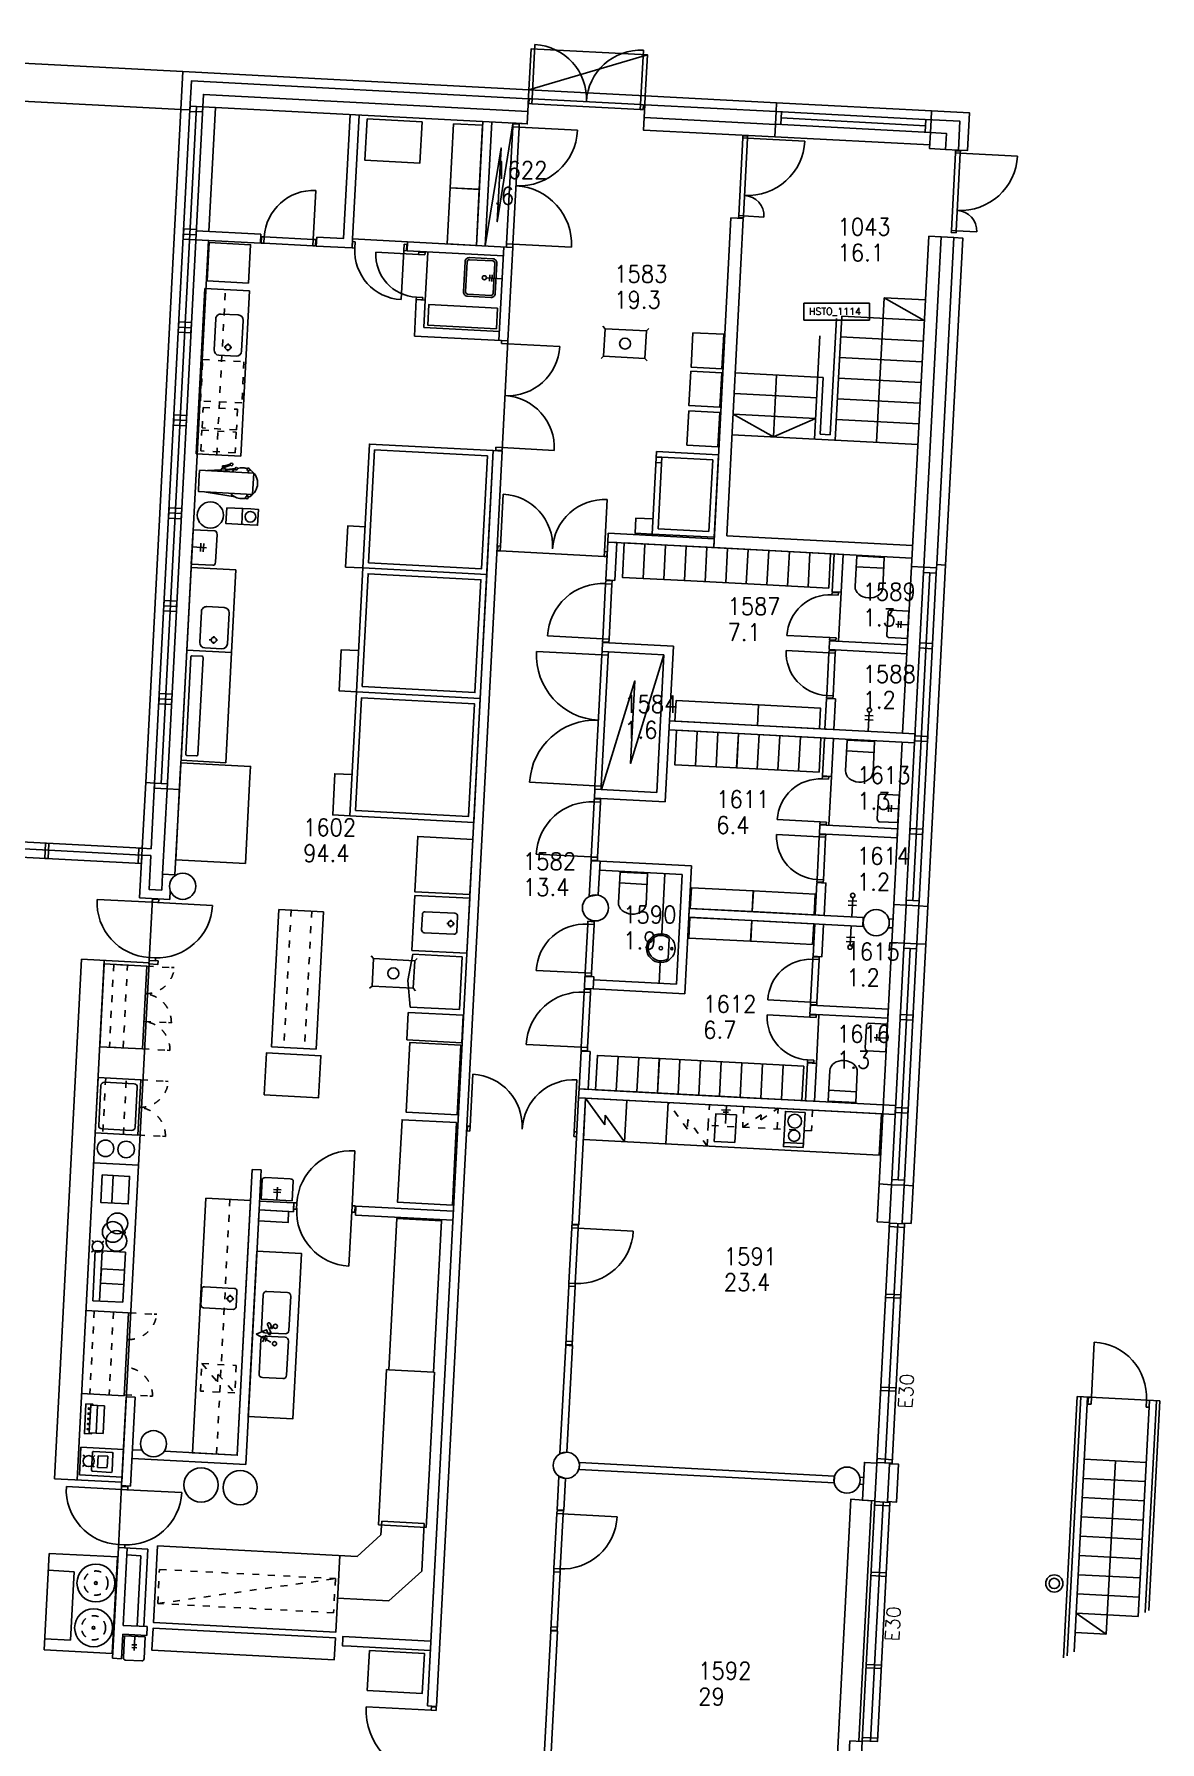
# Model space of a CAD drawing. Extents: x -405 to 153606, y -6935 to 69332.
# Drawn here: x 137266 to 153606, y 41912 to 66689 of the extents above; entities that cross this region are included whole.
import ezdxf
from ezdxf.enums import TextEntityAlignment as Align

# ---------------------------------------------------------------- set-up
doc = ezdxf.new("R2010")
doc.units = 0
doc.header["$LTSCALE"] = 100
doc.header["$MEASUREMENT"] = 0
for name, pattern in [('KEL', [2.25, 1, -1.25]), ('KL', [2, 1, -1]), ('PKL', [3, 1, -1, 0, -1])]:
    doc.linetypes.add(name, pattern=pattern)
doc.layers.get('0').update_dxf_attribs({"linetype": 'CONTINUOUS'})
for name, color, linetype in [('ART1100T0', 7, 'CONTINUOUS'), ('ART1100T3', 7, 'CONTINUOUS'), ('ART1100TB', 7, 'CONTINUOUS'), ('M00402', 7, 'CONTINUOUS'), ('M06001', 7, 'CONTINUOUS'), ('M06037', 8, 'CONTINUOUS'), ('M06051', 3, 'CONTINUOUS'), ('m06080', 7, 'CONTINUOUS'), ('M06081', 8, 'CONTINUOUS'), ('M06203T', 3, 'CONTINUOUS')]:
    doc.layers.add(name, color=color, linetype=linetype)
doc.styles.add('ROMANS', font='romans.shx')
doc.styles.get("Standard").update_dxf_attribs({"font": 'simplex.shx'})

# ---------------------------------------------------------------- blocks, each defined once
blk = doc.blocks.new('KRF930')
for p, q in [((0.025, 0.7), (0.025, 0)), ((0.975, 0.25), (0.975, 0))]:
    blk.add_line(p, q)
for centre, radius, start, end in [((0.025, 0), 0.7, 0, 90), ((0.975, 0), 0.25, 90, 180)]:
    blk.add_arc(centre, radius, start, end)
blk = doc.blocks.new('KRF010')
blk.add_line((0.05, 0.9), (0.05, 0))
blk.add_arc((0.05, 0), 0.9, 0, 90)
blk = doc.blocks.new('KRF020')
for p, q in [((0.025, 0.475), (0.025, 0)), ((0.975, 0.475), (0.975, 0))]:
    blk.add_line(p, q)
for centre, start, end in [((0.025, 0), 0, 90), ((0.975, 0), 90, 180)]:
    blk.add_arc(centre, 0.475, start, end)
blk = doc.blocks.new('SALAMA')
at = {"layer": 'M00402'}
blk.add_lwpolyline([(0, 0), (0.5, 0.8), (0.5, 0.2), (1, 1)], dxfattribs=at)
blk = doc.blocks.new('CUBE')
blk.add_lwpolyline([(0, -1), (0, 0), (1, 0), (1, -1)], close=True)
blk = doc.blocks.new('sk')
at = {"layer": 'M06081'}
for p, q in [((1100, 768), (880, 768)), ((916, 720), (916, 816)), ((952, 720), (952, 816))]:
    blk.add_line(p, q, dxfattribs=at)
for points in [[(550, 548), (550, 988, -0.414214), (610, 1048), (950, 1048, -0.414214), (1010, 988), (1010, 548, -0.414214), (950, 488), (610, 488, -0.414214)], [(580, 548), (580, 988, -0.414214), (610, 1018), (950, 1018, -0.414214), (980, 988), (980, 548, -0.414214), (950, 518), (610, 518, -0.414214)]]:
    blk.add_lwpolyline(points, format="xyb", close=True, dxfattribs=at)
blk.add_circle((840, 768), 30, dxfattribs=at)
at = {"layer": 'm06080', "xscale": 999.9999999999854, "yscale": 300.000000000009, "rotation": 179.9999999999998}
blk.add_blockref('CUBE', (1055, 38), dxfattribs=at)
blk = doc.blocks.new('KAF0IK')
for p, q in [((0, -1), (0, 0)), ((0, 0), (0.05, 0)), ((0.05, -1), (0.05, 0)), ((0.95, 0), (0.95, -1)), ((0.95, 0), (1, 0)), ((1, 0), (1, -1)), ((0.05, -1), (0, -1)), ((1, -1), (0.95, -1))]:
    blk.add_line(p, q)
blk = doc.blocks.new('KYFPIK')
for p, q in [((0, -1), (0, 0)), ((0, 0), (0.025, 0)), ((0.025, -1), (0.025, 0)), ((0.975, 0), (0.975, -1)), ((0.975, 0), (1, 0)), ((1, 0), (1, -1)), ((0.025, -1), (0, -1)), ((1, -1), (0.975, -1))]:
    blk.add_line(p, q)
blk = doc.blocks.new('KAFPIK')
for p, q in [((0, -1), (0, 0)), ((0, 0), (0.025, 0)), ((0.025, -1), (0.025, 0)), ((0.975, 0), (0.975, -1)), ((0.975, 0), (1, 0)), ((1, 0), (1, -1)), ((0.025, -1), (0, -1)), ((1, -1), (0.975, -1))]:
    blk.add_line(p, q)
blk = doc.blocks.new('KYF0IK')
for p, q in [((0, -1), (0, 0)), ((0, 0), (0.05, 0)), ((0.05, -1), (0.05, 0)), ((0.95, 0), (0.95, -1)), ((0.95, 0), (1, 0)), ((1, 0), (1, -1)), ((0.05, -1), (0, -1)), ((1, -1), (0.95, -1))]:
    blk.add_line(p, q)
blk = doc.blocks.new('VAR1X1')
blk.add_lwpolyline([(-0.168, -0.256), (0.832, -0.256), (0.832, 0.744), (-0.168, 0.744)], close=True)
blk = doc.blocks.new('K1X1')
at = {"linetype": 'ByBlock'}
blk.add_lwpolyline([(1, 0), (1, 1), (0, 1), (0, 0)], close=True, dxfattribs=at)
blk = doc.blocks.new('LVIIST')
for p, q in [((-0.5, 0.02), (-0.5, 0.761)), ((0.5, 0.761), (0.5, 0.02)), ((-0.5, 0.283), (0.5, 0.283)), ((0.5, 0.02), (-0.5, 0.02))]:
    blk.add_line(p, q)
blk.add_ellipse((0, 0.761), major_axis=(-0.5, 0), ratio=0.517739, start_param=3.141593, end_param=6.283185)
at = {"width": 0.76195, "flags": 1}
blk.add_attdef('LVIKAL', text='', height=0.212, dxfattribs=at).set_placement((-0.389, 0.05), (0.379, 0.05), align=Align.FIT)
blk = doc.blocks.new('LVISUI')
for p, q in [((0, 0), (0, 0.931)), ((-0.203, 0.766), (0.203, 0.766)), ((-0.203, 0.562), (0.203, 0.562))]:
    blk.add_line(p, q)
blk.add_circle((0, 1.035), 0.104)
at = {"width": 0.76195, "flags": 1}
blk.add_attdef('LVIKAL', text='', height=0.212, dxfattribs=at).set_placement((-0.389, 0.03), (0.379, 0.03), align=Align.FIT)
blk = doc.blocks.new('LVIPAL')
for p, q in [((-0.4, 1.02), (0.4, 1.02)), ((-0.5, 0.02), (-0.5, 0.92)), ((0, 0.02), (0, 0.61)), ((0.5, 0.92), (0.5, 0.02)), ((0.5, 0.02), (-0.5, 0.02)), ((-0.12, 0.49), (0.12, 0.49)), ((-0.12, 0.37), (0.12, 0.37))]:
    blk.add_line(p, q)
for centre, start, end in [((-0.4, 0.92), 90, 180), ((0.4, 0.92), 0, 90)]:
    blk.add_arc(centre, 0.1, start, end)
blk = doc.blocks.new('aioa_huone')
at = {"layer": 'ART1100T0', "width": 0.9}
blk.add_attdef('HNENUM', (56, 73), '', height=250, dxfattribs=at)
at = {"layer": 'ART1100T3', "width": 0.9}
blk.add_attdef('HNEALA', (56, -302), '', height=250, dxfattribs=at)

msp = doc.modelspace()

# ---------------------------------------------------------------- linework, layer by layer
at = {"layer": 'M00402'}
for p, q in [((139426, 66147), (129070, 66689)), ((139397, 65597), (129052, 66140))]:
    msp.add_line(p, q, dxfattribs=at)
at = {"layer": 'M06001'}
for p, q in [((144433, 65567), (144449, 65882)), ((146130, 65664), (146120, 65478)), ((148038, 65565), (148044, 65695)), ((150291, 65577), (148044, 65695)), ((138886, 55831), (139397, 65597)), ((139397, 65597), (139527, 65591)), ((139715, 65635), (144423, 65387)), ((139803, 63827), (139898, 65625)), ((143779, 65422), (143685, 63624)), ((143815, 63617), (143909, 65415)), ((148108, 65474), (150205, 65359)), ((150285, 65447), (150291, 65577)), ((144349, 65392), (144179, 65401)), ((148028, 65380), (148018, 65200)), ((150265, 65084), (148019, 65201)), ((150497, 65016), (150682, 65006)), ((147130, 59239), (147381, 64022)), ((147319, 59409), (147560, 64013)), ((147381, 64022), (147560, 64013)), ((139376, 55730), (139796, 63697)), ((140553, 63658), (139614, 63707)), ((140559, 63788), (140553, 63658)), ((141368, 63745), (141361, 63615)), ((141887, 63718), (141881, 63588)), ((150000, 58963), (150251, 63757)), ((150431, 63747), (150180, 58954)), ((150251, 63757), (150431, 63747)), ((150615, 63738), (150431, 63747)), ((141881, 63588), (141361, 63615)), ((142686, 63676), (142680, 63546)), ((144078, 63473), (142680, 63546)), ((144084, 63603), (144013, 62245)), ((144143, 62238), (144214, 63596)), ((142785, 62309), (142813, 62838)), ((142943, 62832), (142813, 62838)), ((142943, 62832), (142922, 62432)), ((144143, 62238), (142785, 62309)), ((142922, 62432), (144020, 62374)), ((143930, 60647), (142975, 42433)), ((143105, 42427), (144059, 60640)), ((144059, 60640), (143930, 60647)), ((150006, 59088), (147130, 59239)), ((150016, 59268), (147319, 59409)), ((150237, 54034), (150497, 58987)), ((150364, 58944), (150367, 58994)), ((149873, 56547), (150000, 58963)), ((150180, 58954), (150000, 58963)), ((150019, 54121), (150268, 58874)), ((145516, 57862), (145509, 57732)), ((145509, 57732), (146408, 57685)), ((145516, 57862), (146545, 57808)), ((146545, 57808), (146426, 55551)), ((146408, 57685), (146303, 55687)), ((149743, 54060), (149866, 56417)), ((139015, 55824), (138886, 55831)), ((139376, 55730), (139196, 55739)), ((145405, 55735), (145398, 55605)), ((145398, 55605), (146426, 55551)), ((145405, 55735), (146303, 55687)), ((138960, 54770), (138830, 54777)), ((145473, 54559), (146671, 54497)), ((145480, 54689), (146808, 54620)), ((146808, 54620), (146711, 52767)), ((139311, 54492), (139310, 54479)), ((146671, 54497), (146588, 52904)), ((149302, 53873), (149314, 53872)), ((149670, 53854), (149732, 53850)), ((149296, 53743), (149307, 53743)), ((149664, 53724), (149725, 53721)), ((149530, 50006), (149714, 53511)), ((149806, 50066), (149982, 53422)), ((150025, 49980), (150208, 53485)), ((139065, 53243), (138936, 53250)), ((146711, 52767), (145383, 52837)), ((146588, 52904), (145390, 52967)), ((140431, 50216), (140214, 46073)), ((140561, 50209), (140431, 50216)), ((140531, 49630), (140561, 50209)), ((140531, 49630), (140337, 45936)), ((141929, 49556), (141936, 49686)), ((143344, 49482), (141929, 49556)), ((143351, 49612), (141936, 49686)), ((149619, 45961), (149801, 49431)), ((138536, 45629), (138604, 46918)), ((138734, 46912), (138604, 46918)), ((138666, 45622), (138734, 46912)), ((138828, 46144), (138694, 46151)), ((140214, 46071), (139158, 46127)), ((140337, 45935), (138687, 46021)), ((138666, 45622), (138536, 45629)), ((149245, 45650), (149302, 45647)), ((149251, 45750), (149307, 45747)), ((149407, 41921), (149589, 45391)), ((138405, 43124), (138489, 44730)), ((138918, 44707), (138489, 44730)), ((138560, 43602), (138619, 44723)), ((138813, 44613), (138614, 44623)), ((138760, 43592), (138813, 44613)), ((138860, 43586), (138918, 44707)), ((138535, 43117), (138553, 43472)), ((138553, 43472), (138901, 43454)), ((138560, 43602), (138907, 43584)), ((138907, 43584), (138901, 43454)), ((138535, 43117), (138405, 43124)), ((142975, 42433), (143105, 42427))]:
    msp.add_line(p, q, dxfattribs=at)
for points in [[(139397, 65597), (139426, 66147), (144449, 65882)], [(144443, 65752), (139549, 66010), (139527, 65591)], [(139715, 65635), (139715, 65635), (144423, 65387), (144433, 65567), (139724, 65815), (139715, 65635)], [(148038, 65565), (146130, 65664), (146137, 65794), (148044, 65695)], [(139527, 65591), (139015, 55824)], [(139622, 65639), (139108, 55819)], [(139715, 65635), (139196, 55739)], [(141852, 65522), (141758, 63725), (141368, 63745)], [(141982, 65515), (141887, 63718)], [(148028, 65380), (146120, 65478), (146111, 65298), (148018, 65200)], [(150291, 65577), (150841, 65548), (150812, 64999), (150682, 65006), (150704, 65425), (150210, 65451)], [(150275, 65263), (150263, 65029), (150497, 65016), (150509, 65249), (150275, 65263)], [(140559, 63788), (139621, 63837)], [(142686, 63676), (144214, 63596)], [(146481, 56594), (150046, 56408), (150053, 56537), (146488, 56724)], [(139015, 55824), (138965, 54870), (138836, 54877), (138886, 55831)], [(139196, 55739), (139131, 54501), (139311, 54492), (139376, 55730)], [(138830, 54777), (137023, 54872)], [(138836, 54877), (137078, 54969)], [(138830, 54777), (138798, 54158), (139236, 54135), (139243, 54265)], [(138960, 54770), (138935, 54281), (139119, 54271), (139131, 54501)], [(138824, 54657), (137067, 54749)], [(140538, 49759), (141037, 49733), (141030, 49603), (140531, 49630)], [(143015, 43239), (141870, 43299), (141870, 43299), (141740, 43305), (141745, 43409), (141747, 43439), (143022, 43372)], [(144665, 39721), (144864, 43516), (144764, 43521), (144564, 39698)]]:
    msp.add_lwpolyline(points, dxfattribs=at)
for points in [[(139530, 65644), (139715, 65634), (139711, 65560), (139526, 65569)], [(148028, 65381), (148103, 65377), (148113, 65561), (148038, 65565)], [(150285, 65447), (148038, 65565), (148028, 65381), (150275, 65263)], [(150200, 65267), (150275, 65263), (150285, 65447), (150210, 65451)], [(139433, 63788), (139618, 63778), (139614, 63704), (139429, 63713)], [(139437, 63863), (139621, 63853), (139618, 63778), (139433, 63788)], [(150497, 58987), (150745, 63731), (150615, 63738), (150367, 58994)], [(139362, 62440), (139547, 62430), (139543, 62355), (139358, 62365)], [(139366, 62515), (139551, 62505), (139547, 62430), (139362, 62440)], [(139292, 61092), (139476, 61082), (139472, 61007), (139288, 61017)], [(139295, 61167), (139480, 61157), (139476, 61082), (139292, 61092)], [(139221, 59744), (139406, 59734), (139402, 59659), (139217, 59669)], [(139225, 59819), (139410, 59809), (139406, 59734), (139221, 59744)], [(145564, 58770), (145693, 58764), (145722, 59313), (145592, 59320)], [(145592, 59320), (147130, 59239), (147137, 59369), (145599, 59449)], [(148849, 58598), (148979, 58591), (149008, 59141), (148878, 59147)], [(149926, 54126), (150176, 58879), (150360, 58869), (150111, 54116)], [(150360, 58869), (150364, 58944), (150180, 58954), (150176, 58879)], [(150360, 58869), (150364, 58944), (150180, 58954), (150176, 58879)], [(139150, 58396), (139335, 58386), (139331, 58311), (139146, 58321)], [(139154, 58470), (139339, 58461), (139335, 58386), (139150, 58396)], [(148805, 57759), (149934, 57700), (149940, 57830), (148812, 57889)], [(150303, 57773), (150307, 57848), (150122, 57858), (150118, 57783)], [(139080, 57047), (139264, 57038), (139260, 56963), (139076, 56972)], [(139083, 57122), (139268, 57113), (139264, 57038), (139080, 57047)], [(148745, 56606), (148875, 56599), (148898, 57044), (148768, 57050)], [(150232, 56425), (150236, 56500), (150051, 56510), (150048, 56435)], [(148738, 56476), (148868, 56469), (148839, 55920), (148709, 55927)], [(139015, 55824), (139200, 55814), (139196, 55739), (139012, 55749)], [(148672, 55218), (149800, 55159), (149794, 55029), (148665, 55088)], [(150162, 55077), (150166, 55152), (149981, 55162), (149977, 55087)], [(137421, 54731), (137433, 54951), (137482, 54948), (137471, 54728)], [(138774, 54660), (138786, 54880), (138836, 54877), (138824, 54657)], [(145323, 54178), (145454, 54200), (145480, 54689), (145350, 54696)], [(148628, 54379), (148758, 54372), (148733, 53903), (148603, 53910)], [(149894, 53502), (149923, 54051), (149743, 54060), (149714, 53511)], [(150107, 54041), (150111, 54116), (149926, 54126), (149923, 54051)], [(150208, 53485), (150237, 54034), (150107, 54041), (150079, 53492)], [(146769, 53876), (149296, 53743), (149302, 53873), (146776, 54005)], [(148572, 53310), (148702, 53304), (148726, 53773), (148597, 53780)], [(149714, 50071), (149890, 53427), (150075, 53417), (149899, 50062)], [(150075, 53417), (150079, 53492), (149894, 53502), (149890, 53427)], [(138936, 53250), (138933, 53200), (139063, 53193), (139065, 53243)], [(145253, 52844), (145383, 52837), (145392, 53011), (145262, 53018)], [(148528, 52472), (149656, 52412), (149663, 52542), (148535, 52601)], [(150020, 52381), (150024, 52456), (149839, 52465), (149836, 52391)], [(145177, 51386), (145306, 51379), (145335, 51928), (145205, 51935)], [(148462, 51213), (148592, 51207), (148621, 51756), (148491, 51763)], [(145170, 51256), (149763, 51015), (149770, 51145), (145177, 51386)], [(145074, 49423), (145174, 49418), (145270, 51250), (145170, 51256)], [(149950, 51033), (149954, 51108), (149769, 51117), (149765, 51042)], [(149895, 49987), (149899, 50062), (149714, 50071), (149710, 49996)], [(149502, 49457), (149530, 50006), (149710, 49996), (149681, 49447)], [(149996, 49431), (150025, 49980), (149895, 49987), (149866, 49437)], [(149499, 45967), (149681, 49437), (149900, 49426), (149719, 45955)], [(149900, 49426), (149681, 49437), (149678, 49387), (149898, 49376)], [(149847, 48397), (149627, 48409), (149624, 48359), (149844, 48347)], [(144982, 47665), (145081, 47660), (145000, 46113), (144899, 46089)], [(149776, 47049), (149556, 47060), (149554, 47010), (149773, 46999)], [(145178, 45863), (148879, 45669), (148884, 45769), (145183, 45963)], [(149470, 45408), (149498, 45957), (149319, 45966), (149290, 45417)], [(149721, 46005), (149502, 46022), (149499, 45967), (149719, 45955)], [(149654, 45398), (149683, 45947), (149813, 45940), (149784, 45391)], [(144857, 45279), (144956, 45274), (144980, 45733), (144882, 45767)], [(149287, 41927), (149469, 45398), (149689, 45386), (149507, 41916)], [(149689, 45386), (149469, 45398), (149466, 45348), (149686, 45336)], [(149635, 44363), (149415, 44374), (149413, 44324), (149633, 44313)], [(149565, 43024), (149345, 43036), (149343, 42986), (149562, 42974)], [(149107, 41927), (149027, 40399), (149207, 40390), (149287, 41917)], [(149510, 41966), (149290, 41977), (149287, 41927), (149507, 41916)]]:
    msp.add_lwpolyline(points, close=True, dxfattribs=at)
for centre in [(139825, 59712), (139423, 54326), (145414, 54012), (149489, 53798), (138999, 46237), (144990, 45923), (149065, 45709)]:
    msp.add_circle(centre, 190, dxfattribs=at)
at = {"layer": 'M06037'}
for p, q in [((144449, 65882), (146168, 66390)), ((142686, 63676), (141887, 63718)), ((142943, 62832), (142979, 63521)), ((149494, 60767), (149603, 62865)), ((149603, 62865), (150203, 62833)), ((149603, 62865), (150187, 62534)), ((148912, 62563), (148823, 60878)), ((148989, 62596), (148894, 60799)), ((148989, 62596), (150187, 62534)), ((144060, 60650), (144143, 62238)), ((148673, 62312), (148595, 60815)), ((148973, 62297), (150171, 62234)), ((148957, 61997), (150155, 61934)), ((147443, 61776), (148717, 61709)), ((148043, 61745), (147996, 60846)), ((148674, 60886), (148717, 61709)), ((148941, 61698), (150140, 61635)), ((147428, 61477), (148626, 61414)), ((148926, 61398), (150124, 61335)), ((147412, 61177), (148610, 61114)), ((148910, 61098), (150108, 61036)), ((147396, 60877), (150093, 60736)), ((148823, 60878), (148674, 60886)), ((144033, 59191), (145542, 59112)), ((148979, 58591), (148942, 57882)), ((148839, 55920), (148802, 55211)), ((138936, 53250), (138983, 54148)), ((148621, 51756), (148657, 52455)), ((152209, 43133), (152408, 46921)), ((152261, 43161), (152458, 46918)), ((152364, 43218), (152558, 46913)), ((152408, 46921), (153606, 46858)), ((153292, 43730), (153456, 46866)), ((153395, 43787), (153556, 46861)), ((153447, 43816), (153606, 46858)), ((152511, 46014), (153409, 45967)), ((152960, 45991), (152828, 43474)), ((138489, 44730), (138536, 45629)), ((152496, 45735), (153395, 45688)), ((152481, 45455), (153380, 45408)), ((152467, 45175), (153365, 45128)), ((152452, 44896), (153351, 44849)), ((152437, 44616), (153336, 44569)), ((152423, 44337), (153321, 44290)), ((152408, 44057), (153307, 44010)), ((152393, 43777), (153292, 43730)), ((152828, 43474), (152393, 43777)), ((152379, 43498), (152828, 43474))]:
    msp.add_line(p, q, dxfattribs=at)
msp.add_lwpolyline([(144449, 65882), (146137, 65794), (146168, 66390), (144481, 66478)], close=True, dxfattribs=at)
msp.add_lwpolyline([(147412, 61177), (147996, 60846), (148610, 61114)], dxfattribs=at)
at = {"layer": 'M06051'}
for p, q in [((144449, 65682), (144453, 65752)), ((144490, 65680), (144449, 65682)), ((144453, 65752), (144494, 65750)), ((144490, 65680), (144494, 65750)), ((146065, 65597), (144490, 65680)), ((144494, 65750), (146069, 65667)), ((146069, 65667), (146065, 65597)), ((146069, 65667), (146110, 65665)), ((146110, 65665), (146107, 65595)), ((146107, 65595), (146065, 65597)), ((144214, 65344), (144125, 63645)), ((144214, 65344), (144216, 65388)), ((144214, 65344), (144306, 65339)), ((144216, 65388), (144308, 65384)), ((144306, 65339), (144217, 63641)), ((144308, 65384), (144306, 65339)), ((147493, 64056), (147552, 65185)), ((147553, 65215), (147552, 65185)), ((147622, 65181), (147552, 65185)), ((147623, 65211), (147553, 65215)), ((147562, 64052), (147622, 65181)), ((147622, 65181), (147623, 65211)), ((150640, 64968), (150581, 63839)), ((150640, 64968), (150641, 64998)), ((150640, 64968), (150710, 64965)), ((150641, 64998), (150711, 64994)), ((150710, 64965), (150651, 63836)), ((150711, 64994), (150710, 64965)), ((147493, 64056), (147491, 64026)), ((147491, 64026), (147561, 64023)), ((147493, 64056), (147562, 64052)), ((147561, 64023), (147562, 64052)), ((140567, 63749), (140563, 63657)), ((140607, 63747), (140567, 63749)), ((140607, 63747), (140602, 63655)), ((141317, 63710), (140607, 63747)), ((141312, 63618), (141317, 63710)), ((141356, 63708), (141317, 63710)), ((141351, 63616), (141356, 63708)), ((150579, 63810), (150581, 63839)), ((150649, 63806), (150579, 63810)), ((150651, 63836), (150581, 63839)), ((150651, 63836), (150649, 63806)), ((140563, 63657), (140602, 63655)), ((140602, 63655), (141312, 63618)), ((141312, 63618), (141351, 63616)), ((144122, 63601), (144125, 63645)), ((144214, 63596), (144122, 63601)), ((144217, 63641), (144125, 63645)), ((144217, 63641), (144214, 63596)), ((145561, 58716), (145563, 58760)), ((145563, 58760), (145655, 58756)), ((145655, 58756), (145653, 58711)), ((145519, 57916), (145561, 58716)), ((145561, 58716), (145653, 58711)), ((145611, 57911), (145653, 58711)), ((145507, 57682), (145509, 57732)), ((145509, 57732), (145601, 57727)), ((145516, 57872), (145519, 57916)), ((145608, 57867), (145516, 57872)), ((145611, 57911), (145519, 57916)), ((145611, 57911), (145608, 57867)), ((148805, 57749), (148803, 57715)), ((148896, 57745), (148805, 57749)), ((148895, 57710), (148896, 57745)), ((145407, 55784), (145507, 57682)), ((145598, 57677), (145499, 55780)), ((145507, 57682), (145598, 57677)), ((145601, 57727), (145598, 57677)), ((148803, 57715), (148770, 57095)), ((148895, 57710), (148803, 57715)), ((148862, 57090), (148895, 57710)), ((148770, 57095), (148768, 57060)), ((148768, 57060), (148860, 57055)), ((148770, 57095), (148862, 57090)), ((148860, 57055), (148862, 57090)), ((145405, 55735), (145407, 55784)), ((145499, 55780), (145407, 55784)), ((145499, 55780), (145496, 55730)), ((145353, 54750), (145395, 55550)), ((145395, 55550), (145397, 55595)), ((145395, 55550), (145487, 55545)), ((145397, 55595), (145489, 55590)), ((145496, 55730), (145405, 55735)), ((145445, 54746), (145487, 55545)), ((145489, 55590), (145487, 55545)), ((148663, 55044), (148630, 54423)), ((148665, 55078), (148663, 55044)), ((148755, 55039), (148663, 55044)), ((148756, 55073), (148665, 55078)), ((148722, 54419), (148755, 55039)), ((148755, 55039), (148756, 55073)), ((145351, 54706), (145353, 54750)), ((145442, 54701), (145351, 54706)), ((145445, 54746), (145353, 54750)), ((145445, 54746), (145442, 54701)), ((148630, 54423), (148628, 54389)), ((148628, 54389), (148720, 54384)), ((148630, 54423), (148722, 54419)), ((148720, 54384), (148722, 54419)), ((145265, 53068), (145302, 53778)), ((145302, 53778), (145304, 53817)), ((145302, 53778), (145394, 53773)), ((145304, 53817), (145396, 53812)), ((145357, 53063), (145394, 53773)), ((145396, 53812), (145394, 53773)), ((148570, 53266), (148571, 53300)), ((148571, 53300), (148663, 53296)), ((148663, 53296), (148662, 53261)), ((145263, 53028), (145265, 53068)), ((145355, 53023), (145263, 53028)), ((145357, 53063), (145265, 53068)), ((145357, 53063), (145355, 53023)), ((148537, 52646), (148570, 53266)), ((148570, 53266), (148662, 53261)), ((148662, 53261), (148629, 52641)), ((145208, 51989), (145250, 52789)), ((145250, 52789), (145252, 52834)), ((145250, 52789), (145342, 52784)), ((145252, 52834), (145344, 52829)), ((145300, 51984), (145342, 52784)), ((145344, 52829), (145342, 52784)), ((148535, 52611), (148537, 52646)), ((148627, 52607), (148535, 52611)), ((148629, 52641), (148537, 52646)), ((148629, 52641), (148627, 52607)), ((145206, 51945), (145208, 51989)), ((145298, 51940), (145206, 51945)), ((145300, 51984), (145208, 51989)), ((145300, 51984), (145298, 51940)), ((145071, 49369), (145029, 48569)), ((145071, 49369), (145073, 49413)), ((145071, 49369), (145163, 49364)), ((145073, 49413), (145165, 49408)), ((145163, 49364), (145121, 48564)), ((145165, 49408), (145163, 49364)), ((145027, 48524), (145029, 48569)), ((145121, 48564), (145029, 48569)), ((145119, 48520), (145027, 48524)), ((145121, 48564), (145119, 48520)), ((144985, 47725), (145077, 47721)), ((144854, 45224), (144812, 44425)), ((144854, 45224), (144856, 45269)), ((144854, 45224), (144946, 45220)), ((144856, 45269), (144948, 45264)), ((144946, 45220), (144904, 44420)), ((144948, 45264), (144946, 45220)), ((144809, 44380), (144812, 44425)), ((144901, 44375), (144809, 44380)), ((144904, 44420), (144812, 44425)), ((144904, 44420), (144901, 44375)), ((144768, 43581), (144859, 43576))]:
    msp.add_line(p, q, dxfattribs=at)
for points in [[(145027, 48524), (145119, 48520), (145074, 47671), (144982, 47675)], [(144809, 44380), (144901, 44375), (144857, 43526), (144765, 43531)]]:
    msp.add_lwpolyline(points, close=True, dxfattribs=at)
at = {"layer": 'm06080'}
for p, q in [((139742, 62998), (139616, 60601)), ((139742, 62998), (140391, 62964)), ((140391, 62964), (140266, 60567)), ((139902, 62558), (139878, 62109)), ((139980, 62629), (140230, 62616)), ((140301, 62537), (140278, 62088)), ((145554, 62416), (145521, 62453)), ((146154, 62384), (146191, 62418)), ((140199, 62017), (139949, 62030)), ((145533, 62016), (145496, 61983)), ((146133, 61985), (146166, 61948)), ((140266, 60567), (139616, 60601)), ((146302, 60634), (146239, 59436)), ((146302, 60634), (146239, 59436)), ((146374, 60470), (146294, 60475)), ((146298, 60554), (146378, 60550)), ((147201, 60587), (146302, 60634)), ((147201, 60587), (146302, 60634)), ((146378, 60550), (146323, 59512)), ((147117, 60511), (146378, 60550)), ((147062, 59473), (147117, 60511)), ((147138, 59389), (147201, 60587)), ((147138, 59389), (147201, 60587)), ((139666, 60360), (139658, 60207)), ((140453, 60322), (139666, 60363)), ((139781, 60357), (139982, 60370)), ((139979, 60353), (139974, 60347)), ((139979, 60353), (139981, 60353)), ((139981, 60353), (139982, 60380)), ((139981, 60353), (140051, 60350)), ((139984, 60382), (140017, 60381)), ((140000, 60413), (139999, 60382)), ((140001, 60425), (140000, 60413)), ((140034, 60425), (140003, 60427)), ((140017, 60381), (140050, 60379)), ((140022, 60420), (140111, 60449)), ((140022, 60420), (140022, 60420)), ((140116, 60434), (140026, 60404)), ((140034, 60380), (140035, 60407)), ((140052, 60372), (140051, 60358)), ((140102, 60366), (140051, 60360)), ((140051, 60358), (140051, 60350)), ((140051, 60350), (140053, 60349)), ((140052, 60372), (140101, 60378)), ((140052, 60377), (140052, 60372)), ((140057, 60343), (140053, 60349)), ((140101, 60378), (140182, 60388)), ((140184, 60376), (140102, 60366)), ((140182, 60388), (140184, 60376)), ((140372, 60357), (140366, 60357)), ((140371, 60337), (140372, 60357)), ((140371, 60337), (140371, 60326)), ((140371, 60337), (140371, 60326)), ((140371, 60337), (140371, 60326)), ((140380, 60357), (140372, 60357)), ((140380, 60357), (140379, 60337)), ((140379, 60337), (140379, 60326)), ((140379, 60337), (140379, 60326)), ((140387, 60356), (140380, 60357)), ((140437, 60013), (140453, 60319)), ((140453, 60320), (140453, 60322)), ((140453, 60319), (140453, 60320)), ((139658, 60207), (139650, 60055)), ((139650, 60055), (139650, 60053)), ((139650, 60053), (139650, 60052)), ((139650, 60052), (140437, 60010)), ((140184, 59975), (139764, 60046)), ((139844, 60041), (139844, 60041)), ((139869, 60040), (139870, 60040)), ((140346, 59984), (140353, 59984)), ((140353, 59984), (140354, 60004)), ((140353, 59984), (140361, 59983)), ((140354, 60015), (140354, 60004)), ((140354, 60015), (140354, 60004)), ((140354, 60015), (140354, 60004)), ((140362, 60003), (140361, 59983)), ((140361, 59983), (140367, 59983)), ((140362, 60014), (140362, 60003)), ((140362, 60014), (140362, 60003)), ((140437, 60012), (140437, 60013)), ((140437, 60010), (140437, 60012)), ((146323, 59512), (147062, 59473)), ((146105, 58792), (146132, 59291)), ((146239, 59436), (147138, 59389)), ((146239, 59436), (147138, 59389)), ((146405, 58776), (146431, 59276)), ((146705, 58761), (146731, 59260)), ((147004, 58745), (147030, 59244)), ((147304, 58729), (147330, 59229)), ((147603, 58714), (147630, 59213)), ((147903, 58698), (147929, 59197)), ((148203, 58682), (148229, 59181)), ((148502, 58666), (148528, 59166)), ((139672, 57862), (139695, 58312)), ((139774, 58383), (140024, 58370)), ((140095, 58291), (140071, 57842)), ((139992, 57771), (139743, 57784)), ((146890, 56573), (146864, 56074)), ((147190, 56557), (147164, 56058)), ((147490, 56542), (147463, 56042)), ((147789, 56526), (147763, 56027)), ((148089, 56510), (148063, 56011)), ((148388, 56494), (148362, 55995)), ((142748, 53395), (142790, 54194)), ((142790, 54194), (143589, 54152)), ((143589, 54152), (143547, 53353)), ((140713, 51994), (140818, 53991)), ((140818, 53991), (141467, 53957)), ((141467, 53957), (141362, 51960)), ((142891, 53694), (142902, 53918)), ((142944, 53956), (143374, 53934)), ((143412, 53892), (143400, 53667)), ((143358, 53629), (142928, 53652)), ((142192, 53278), (142158, 53315)), ((142692, 52960), (142764, 53342)), ((143547, 53353), (142748, 53395)), ((142764, 53342), (143479, 53304)), ((142791, 53246), (142828, 53280)), ((143439, 52536), (143479, 53304)), ((138934, 53217), (138539, 45678)), ((142171, 52878), (142133, 52845)), ((142692, 52960), (142723, 52573)), ((142770, 52847), (142803, 52810)), ((142723, 52573), (143439, 52536)), ((142675, 52097), (142696, 52496)), ((142696, 52496), (143494, 52455)), ((143494, 52455), (143474, 52055)), ((143474, 52055), (142675, 52097)), ((141362, 51960), (140713, 51994)), ((145716, 51357), (145742, 51857)), ((146015, 51342), (146042, 51841)), ((146315, 51326), (146341, 51825)), ((146615, 51310), (146641, 51809)), ((146914, 51294), (146940, 51794)), ((147214, 51279), (147240, 51778)), ((147513, 51263), (147540, 51762)), ((147813, 51247), (147839, 51747)), ((148113, 51232), (148139, 51731)), ((145550, 50865), (145270, 51250)), ((145837, 50620), (145869, 51219)), ((146468, 51188), (146437, 50588)), ((147373, 51076), (147244, 51083)), ((147346, 51046), (147266, 51050)), ((147317, 51143), (147303, 50885)), ((145557, 51005), (145550, 50865)), ((145837, 50620), (145557, 51005)), ((138131, 50315), (138780, 50281)), ((138393, 49729), (138414, 50129)), ((138116, 48312), (138154, 49039)), ((138154, 49039), (138593, 49016)), ((138593, 49016), (138555, 48289)), ((139687, 48252), (139699, 48477)), ((139687, 48252), (139699, 48477)), ((139741, 48515), (140171, 48492)), ((140208, 48450), (140197, 48225)), ((138555, 48289), (138116, 48312)), ((140155, 48187), (139725, 48210)), ((140155, 48187), (139725, 48210)), ((142264, 45060), (142382, 47312)), ((142416, 47310), (142382, 47312)), ((143077, 47276), (142999, 45793)), ((137924, 45786), (137945, 46186)), ((137945, 46186), (138564, 46153)), ((138112, 46112), (138098, 45852)), ((138397, 46112), (138128, 46126)), ((138186, 45893), (138194, 46063)), ((138325, 45886), (138186, 45893)), ((138194, 46063), (138334, 46055)), ((138334, 46055), (138326, 45896)), ((138543, 45754), (137924, 45786)), ((138112, 45837), (138382, 45822)), ((142998, 45793), (142958, 45024)), ((142311, 45115), (142301, 44917)), ((142930, 45082), (142311, 45115)), ((142301, 44917), (141954, 44603)), ((142958, 45024), (142264, 45060)), ((142894, 44389), (142930, 45082)), ((137486, 44646), (137413, 43248)), ((138475, 44594), (137486, 44646)), ((137473, 44401), (137848, 44381)), ((137848, 44381), (137796, 43386)), ((138401, 43196), (138475, 44594)), ((142415, 43958), (142894, 44389)), ((142415, 43958), (141672, 43997)), ((137796, 43386), (137421, 43405)), ((137413, 43248), (138401, 43196))]:
    msp.add_line(p, q, dxfattribs=at)
at = {"layer": 'm06080', "linetype": 'KEL'}
for p, q in [((139916, 60585), (140042, 62982)), ((139682, 61369), (139713, 61968)), ((139713, 61968), (140312, 61937)), ((140312, 61937), (140281, 61338)), ((140281, 61338), (139682, 61369)), ((139703, 60975), (139719, 61274)), ((139719, 61274), (140218, 61248)), ((140218, 61248), (140203, 60948)), ((140203, 60948), (139703, 60975)), ((139686, 60642), (139702, 60942)), ((139702, 60942), (140201, 60916)), ((140201, 60916), (140185, 60616)), ((140185, 60616), (139686, 60642)), ((140997, 53987), (140892, 51985)), ((141296, 53971), (141192, 51969)), ((138422, 53193), (138359, 51991)), ((138559, 51981), (138622, 53182)), ((138901, 53166), (139261, 53147)), ((139261, 53147), (139301, 53145)), ((138859, 52365), (139219, 52347)), ((139219, 52347), (139259, 52345)), ((138838, 51966), (139198, 51947)), ((139198, 51947), (139238, 51945)), ((138305, 51543), (138263, 50744)), ((138562, 50728), (138604, 51527)), ((138815, 51516), (139174, 51497)), ((139174, 51497), (139214, 51495)), ((146748, 50803), (146468, 51188)), ((147051, 50857), (147067, 51156)), ((147566, 51130), (147551, 50830)), ((147816, 50937), (148066, 51104)), ((148050, 50804), (148066, 51104)), ((148565, 51078), (148549, 50778)), ((146756, 50942), (146748, 50803)), ((147036, 50557), (146756, 50942)), ((147036, 50557), (147051, 50857)), ((148549, 50778), (147051, 50857)), ((147551, 50830), (147820, 51008)), ((147820, 51008), (147816, 50937)), ((138773, 50717), (139132, 50698)), ((139132, 50698), (139172, 50696)), ((140108, 49782), (139914, 46087)), ((138138, 48162), (138075, 46961)), ((138418, 48147), (138355, 46946)), ((138648, 48136), (139007, 48117)), ((139007, 48117), (139047, 48115)), ((139681, 47001), (139702, 47400)), ((139702, 47400), (139926, 47135)), ((139702, 47400), (140201, 47374)), ((140201, 47374), (140180, 46974)), ((139926, 47135), (139932, 47248)), ((139932, 47248), (140180, 46974)), ((138585, 46947), (138945, 46928)), ((138945, 46928), (138985, 46926)), ((140180, 46974), (139681, 47001))]:
    msp.add_line(p, q, dxfattribs=at)
at = {"layer": 'm06080', "ltscale": 5}
for p, q in [((137955, 53268), (137560, 45729)), ((138285, 53251), (137890, 45712)), ((138934, 53217), (137955, 53268)), ((138539, 45678), (137560, 45729))]:
    msp.add_line(p, q, dxfattribs=at)
at = {"layer": 'm06080', "linetype": 'PKL'}
for p, q in [((138622, 53182), (138422, 53193)), ((138359, 51991), (138559, 51981))]:
    msp.add_line(p, q, dxfattribs=at)
at = {"layer": 'm06080', "linetype": 'Continuous'}
for p, q in [((138638, 48136), (138018, 48168)), ((138575, 46934), (138638, 48136)), ((137955, 46967), (138575, 46934))]:
    msp.add_line(p, q, dxfattribs=at)
at = {"layer": 'm06080'}
for points in [[(142099, 65459), (142897, 65417), (142866, 64818), (142067, 64860)], [(139778, 63109), (140377, 63078), (140407, 63635), (139807, 63666)], [(145533, 62016), (146133, 61985), (146154, 62384), (145554, 62416)], [(146827, 62358), (147276, 62335), (147250, 61835), (146801, 61859)], [(146797, 61798), (147247, 61775), (147221, 61276), (146771, 61299)], [(146767, 61225), (147217, 61202), (147191, 60702), (146741, 60726)], [(143835, 58849), (143930, 60647), (142132, 60741), (142038, 58944)], [(142122, 59019), (143760, 58933), (143845, 60571), (142208, 60657)], [(141944, 57146), (143741, 57052), (143835, 58849), (142038, 58944)], [(142028, 57222), (143665, 57136), (143751, 58774), (142114, 58859)], [(139399, 56153), (140048, 56119), (140132, 57717), (139483, 57751)], [(141849, 55347), (143647, 55253), (143741, 57051), (141944, 57145)], [(141933, 55423), (143571, 55337), (143657, 56975), (142019, 57061)], [(143633, 55006), (142834, 55048), (142792, 54247), (143591, 54206)], [(142171, 52878), (142770, 52847), (142791, 53246), (142192, 53278)], [(143459, 52019), (142718, 52058), (142666, 51049), (143407, 51010)], [(140607, 51299), (141396, 51257), (141428, 51866), (140639, 51908)], [(149532, 50426), (145238, 50651), (145270, 51250), (149564, 51025)], [(148430, 50534), (148143, 50549), (148170, 51058), (148457, 51043)], [(143399, 50897), (143337, 49699), (142543, 49741), (142606, 50939)], [(147439, 50607), (147139, 50623), (147160, 51023), (147460, 51007)], [(148430, 50534), (148143, 50549), (148146, 50608), (148434, 50593)], [(138254, 50137), (138233, 49738), (138633, 49717), (138653, 50117)], [(140408, 49766), (140214, 46071), (139565, 46105), (139759, 49800)], [(140531, 49630), (140522, 49470), (140952, 49447), (140960, 49607)], [(142416, 47310), (143065, 47276), (143180, 49473), (142531, 49507)], [(140499, 49030), (140374, 46634), (141023, 46600), (141148, 48996)], [(138078, 46604), (138046, 46606), (138046, 46591), (138077, 46590)], [(138081, 46679), (138050, 46681), (138049, 46666), (138081, 46665)], [(138085, 46754), (138054, 46756), (138053, 46741), (138085, 46740)], [(138287, 46786), (138088, 46797), (138067, 46397), (138266, 46387)], [(138070, 46454), (138038, 46456), (138038, 46442), (138069, 46440)], [(138074, 46529), (138042, 46531), (138042, 46517), (138073, 46515)], [(141639, 43421), (141622, 43102), (138976, 43240), (138993, 43560)], [(142132, 43236), (142102, 42657), (142901, 42615), (142931, 43194)]]:
    msp.add_lwpolyline(points, close=True, dxfattribs=at)
for points in [[(140082, 62183), (140083, 62201)], [(140024, 62148), (140043, 62147)], [(140077, 62089), (140078, 62108)], [(140118, 62143), (140136, 62142)], [(140399, 59570), (140051, 59589), (140063, 59818)], [(140063, 59818), (140411, 59800)], [(140292, 59806), (140280, 59576)], [(140411, 59800), (140522, 59794), (140510, 59564), (140399, 59570)], [(142069, 59543), (141820, 59556), (141788, 58957), (142038, 58944)], [(146251, 59656), (146001, 59669), (145990, 59449), (146239, 59436)], [(139809, 57903), (139828, 57902)], [(139871, 57843), (139872, 57862)], [(139876, 57937), (139877, 57955)], [(139911, 57897), (139930, 57896)], [(141975, 57745), (141725, 57758), (141694, 57159), (141944, 57146)], [(140399, 55911), (140407, 56065), (139396, 56118), (139388, 55964), (139388, 55964), (139323, 54710), (140333, 54657), (140399, 55911)], [(141881, 55946), (141631, 55959), (141600, 55360), (141849, 55347)], [(143277, 53786), (143258, 53787)], [(143316, 53822), (143317, 53840)], [(143370, 53781), (143352, 53782)], [(143311, 53728), (143312, 53747)], [(138108, 49186), (138135, 49156)], [(138278, 49177), (138248, 49150)], [(138129, 49043), (138099, 49016)], [(138216, 48307), (138254, 49034)], [(138242, 49037), (138269, 49007)], [(138242, 48774), (138580, 48757), (138569, 48549), (138231, 48567), (138242, 48774)], [(140074, 48344), (140055, 48345)], [(140113, 48380), (140114, 48399)], [(140167, 48340), (140148, 48341)], [(140108, 48286), (140109, 48305)], [(138098, 46396), (138097, 46380), (137997, 46385), (138019, 46815)], [(138019, 46815), (138119, 46810), (138119, 46795)], [(138187, 46791), (138167, 46392)], [(138398, 45837), (138411, 46096)], [(138000, 45932), (137970, 45905)], [(137979, 46074), (138006, 46044)], [(138113, 45926), (138140, 45896)], [(138149, 46065), (138119, 46039)], [(149237, 41920), (149420, 45410), (149120, 45431), (148810, 39504), (149109, 39488), (149157, 40392)], [(141954, 44603), (139058, 44754), (138999, 43643), (141646, 43504), (141704, 44616)]]:
    msp.add_lwpolyline(points, dxfattribs=at)
for points in [[(139623, 56216), (139487, 56223, -0.414214), (139468, 56244), (139541, 57652, -0.414214), (139562, 57671), (139699, 57664, -0.414214), (139718, 57643), (139644, 56235, -0.414214)], [(140965, 47880), (140991, 48379, 0.414214), (140944, 48431), (140644, 48447, 0.414214), (140591, 48400), (140565, 47900, 0.414214), (140613, 47848), (140912, 47832, 0.414214)], [(140957, 47730), (140931, 47230, -0.414214), (140878, 47183), (140579, 47199, -0.414214), (140531, 47251), (140557, 47751, -0.414214), (140610, 47798), (140910, 47782, -0.414214)]]:
    msp.add_lwpolyline(points, format="xyb", close=True, dxfattribs=at)
at = {"layer": 'm06080', "linetype": 'Continuous'}
for points in [[(138901, 53167), (138282, 53200), (138219, 51998), (138838, 51966), (138901, 53167)], [(138815, 51516), (138196, 51549), (138154, 50748), (138773, 50715), (138815, 51516)], [(138235, 51436), (138204, 50857)], [(138717, 51461), (138287, 51483)], [(138734, 50829), (138764, 51408)], [(138252, 50804), (138681, 50782)]]:
    msp.add_lwpolyline(points, dxfattribs=at)
at = {"layer": 'm06080', "linetype": 'KEL'}
msp.add_lwpolyline([(141614, 43785), (139060, 43919), (139086, 44414), (141640, 44280)], close=True, dxfattribs=at)
msp.add_lwpolyline([(139060, 43919), (141640, 44280)], dxfattribs=at)
at = {"layer": 'm06080'}
for centre, radius in [((145844, 62200), 80), ((140080, 62145), 37.5), ((139874, 57899), 37.5), ((143314, 53784), 37.5), ((142481, 53062), 80), ((148306, 50917), 100), ((148297, 50706), 82.7), ((138475, 49435), 150), ((138408, 49310), 150), ((138461, 49179), 150), ((138575, 49302), 15), ((138189, 49097), 80), ((140111, 48342), 37.5), ((140768, 47940), 30), ((140755, 47690), 30), ((138059, 45985), 80), ((139690, 45639), 249), ((140257, 45600), 249)]:
    msp.add_circle(centre, radius, dxfattribs=at)
at = {"layer": 'm06080', "linetype": 'Continuous'}
for centre, radius in [((138302, 50523), 120), ((138602, 50507), 120), ((138163, 44216), 275), ((138163, 44216), 20), ((138129, 43567), 275), ((138129, 43567), 20)]:
    msp.add_circle(centre, radius, dxfattribs=at)
at = {"layer": 'm06080', "linetype": 'KL'}
for centre in [(138163, 44216), (138129, 43567)]:
    msp.add_circle(centre, 175, dxfattribs=at)
at = {"layer": 'm06080'}
for centre, radius, start, end in [((139977, 62554), 75, 87, 177), ((140226, 62541), 75, 357, 87), ((139953, 62105), 75, 177, 267), ((140203, 62092), 75, 267, 357), ((140131, 60447), 20, 87.3679, 174.5765), ((140131, 60447), 20, 221.7329, 87.3679), ((139984, 60380), 2, 87, 177), ((140003, 60425), 2, 87, 177), ((140025, 60412), 8.43, 144.2493, 183.3262), ((140027, 60412), 10.4, 183.3262, 193.4374), ((140024, 60411), 7.03, 193.4374, 203.6523), ((140027, 60413), 10.5, 203.6523, 210.4352), ((140024, 60411), 6.56, 210.4352, 221.1007), ((140024, 60413), 7.1, 128.4179, 137.1147), ((140026, 60412), 8.76, 137.1147, 144.2493), ((140026, 60413), 9.43, 221.1007, 228.4084), ((140025, 60412), 7.96, 119.8169, 128.4179), ((140024, 60411), 6.72, 228.4084, 273.7884), ((140024, 60413), 6.67, 107.4761, 119.8169), ((140024, 60411), 6.93, 273.7884, 286.3375), ((140034, 60423), 2, 21.4395, 87), ((140050, 60377), 2, 357, 87), ((140131, 60447), 20, 174.5765, 221.7329), ((140286, 60174), 224, 116.8081, 132.8588), ((140200, 60384), 18.4, 206.0256, 167.9744), ((140286, 60174), 224, 87, 107.5404), ((140286, 60174), 224, 70.3806, 87), ((140377, 60374), 20, 298.5189, 235.4811), ((140375, 60337), 4, 357, 177), ((140375, 60337), 4, 357, 177), ((140286, 60174), 224, 53.3873, 60.3074), ((140286, 60174), 224, 302.6604, 51.3396), ((139649, 60065), 8, 260.4451, 276.4991), ((140286, 60174), 224, 221.1412, 267), ((140356, 59967), 20, 118.5189, 55.4811), ((140358, 60003), 4, 177, 357), ((140286, 60174), 224, 293.6926, 300.6127), ((140286, 60174), 224, 300.6127, 302.6604), ((140286, 60174), 224, 267, 283.6194), ((140405, 59685), 77.5, 87, 267), ((140405, 59685), 77.5, 267, 87), ((139770, 58308), 75, 87, 177), ((140020, 58295), 75, 357, 87), ((139747, 57859), 75, 177, 267), ((139996, 57845), 75, 267, 357), ((142942, 53916), 40, 87, 177), ((143372, 53894), 40, 357, 87), ((142931, 53692), 40, 177, 267), ((143360, 53669), 40, 267, 357), ((139739, 48475), 40, 87, 177), ((139739, 48475), 40, 87, 177), ((140169, 48452), 40, 357, 87), ((139727, 48250), 40, 177, 267), ((139727, 48250), 40, 177, 267), ((140157, 48227), 40, 267, 357), ((138127, 46111), 15, 87, 177), ((138397, 46097), 15, 357, 87), ((138113, 45852), 15, 177, 267), ((138383, 45837), 15, 267, 357)]:
    msp.add_arc(centre, radius, start, end, dxfattribs=at)
at = {"layer": 'm06080', "linetype": 'KEL'}
for centre, start, end in [((138887, 53182), 269.0638, 354.9362), ((138843, 52351), 359.0638, 84.9362), ((138823, 51952), 359.0638, 84.9362), ((138801, 51531), 269.0638, 354.9362), ((138757, 50703), 359.0638, 84.9362), ((138634, 48163), 269.0638, 353.371), ((138570, 46933), 359.0638, 84.9362)]:
    msp.add_arc(centre, 415, start, end, dxfattribs=at)
at = {"layer": 'm06080', "linetype": 'Continuous'}
for centre, start, end in [((138285, 51433), 87, 177), ((138714, 51411), 357, 87), ((138254, 50854), 177, 267), ((138684, 50832), 267, 357)]:
    msp.add_arc(centre, 50, start, end, dxfattribs=at)
at = {"layer": 'M06081'}
for p, q in [((140487, 47829), (140704, 47713)), ((140636, 47814), (140582, 47714)), ((140650, 47778), (140620, 47722))]:
    msp.add_line(p, q, dxfattribs=at)
for points in [[(146376, 53635), (146422, 54510)], [(146354, 53221), (146338, 52917)]]:
    msp.add_lwpolyline(points, dxfattribs=at)
msp.add_lwpolyline([(146470, 53278, -2.070197), (146485, 53567)], format="xyb", close=True, dxfattribs=at)
msp.add_lwpolyline([(140715, 47923), (140691, 47981, 1), (140654, 47966), (140678, 47907), (140702, 47849, -1), (140665, 47834), (140641, 47892), (140487, 47829)], format="xyb", dxfattribs=at)
for centre, radius in [((146363, 53428), 208), ((146363, 53428), 25), ((146522, 53420), 15), ((140715, 47923), 15), ((152074, 44210), 125), ((152074, 44210), 75)]:
    msp.add_circle(centre, radius, dxfattribs=at)
at = {"layer": 'M06203T', "flags": 128}
msp.add_lwpolyline([(148440, 62540), (148440, 62786), (149391, 62786), (149391, 62540)], close=True, dxfattribs=at)

# ---------------------------------------------------------------- block references
at = {"layer": 'ART1100TB'}
for p, values in [((143888, 64519), {'HNENUM': '1622', 'HNEALA': '.6'}), ((148871, 63696), {'HNENUM': '1043', 'HNEALA': '16.1'}), ((145631, 63012), {'HNENUM': '1583', 'HNEALA': '19.3'}), ((149237, 58401), {'HNENUM': '1589', 'HNEALA': '1.3'}), ((147274, 58190), {'HNENUM': '1587', 'HNEALA': '7.1'}), ((149237, 57206), {'HNENUM': '1588', 'HNEALA': '1.2'}), ((145776, 56771), {'HNENUM': '1584', 'HNEALA': '1.6'}), ((149159, 55740), {'HNENUM': '1613', 'HNEALA': '1.3'}), ((147112, 55390), {'HNENUM': '1611', 'HNEALA': '6.4'}), ((141114, 54982), {'HNENUM': '1602', 'HNEALA': '94.4'}), ((144306, 54489), {'HNENUM': '1582', 'HNEALA': '13.4'}), ((149154, 54567), {'HNENUM': '1614', 'HNEALA': '1.2'}), ((145762, 53717), {'HNENUM': '1590', 'HNEALA': '1.9'}), ((149003, 53180), {'HNENUM': '1615', 'HNEALA': '1.2'}), ((146923, 52419), {'HNENUM': '1612', 'HNEALA': '6.7'}), ((148863, 51986), {'HNENUM': '1616', 'HNEALA': '1.3'}), ((147221, 48757), {'HNENUM': '1591', 'HNEALA': '23.4'}), ((146849, 42745), {'HNENUM': '1592', 'HNEALA': '29'})]:
    msp.add_blockref('aioa_huone', p, dxfattribs=at).add_auto_attribs(values)
at = {"layer": 'M00402', "xscale": 307.9999999999798, "yscale": 1789.999999999949, "zscale": 307.9999999999798, "rotation": 357.0000000000621}
msp.add_blockref('SALAMA', (143815, 63617), dxfattribs=at)
at = {"layer": 'M00402', "xscale": 800, "yscale": 2000, "rotation": 357.0000000000621}
msp.add_blockref('SALAMA', (145504, 55729), dxfattribs=at)
at = {"layer": 'M06051'}
for name, p, xscale, yscale, rotation in [('KRF020', (144453, 65752), 1660, 1660, 357.0000000000618), ('KRF020', (144308, 65384), -1790, -1790, 87.00000000006108), ('KRF930', (147623, 65210), -1190, -1190, 87.00000000005676), ('KRF930', (150711, 64994), -1190, -1190, 87.0000000000626), ('KRF010', (141356, 63708), -790, 790, 357.0000000000637), ('KRF010', (142670, 63547), -790, -790, 357.0000000000583), ('KRF010', (142849, 63527), 690, -690, 267.0000000000551), ('KRF020', (144143, 62238), -1590, -1590, 87.00000000006108), ('KRF020', (143997, 59263), 1590, 1590, 357.0000000000617), ('KRF010', (145516, 57872), -890, -890, 266.9999999963244), ('KRF010', (148812, 57899), 690, 690, 87.00000000005869), ('KRF010', (148805, 57749), -690, 690, 87.00000000005869), ('KRF020', (145405, 55735), 2000, 2000, 87.00000000006196), ('KRF010', (148672, 55228), 690, 690, 87.00000000005869), ('KRF010', (145351, 54706), -890, -890, 266.9999999963244), ('KRF010', (148665, 55078), -690, 690, 87.00000000005869), ('KRF010', (138982, 54138), 890, -890, 267.0000000000412), ('KRF010', (139058, 54134), -890, -890, 87.00000000006004), ('KRF010', (145263, 53028), -790, -790, 266.9999999963244), ('KRF010', (148535, 52611), 690, 690, 87.00000000005869), ('KRF010', (145206, 51945), -890, -890, 266.9999999963244), ('KRF010', (148527, 52462), -690, 690, 87.00000000005869), ('KRF020', (143556, 50845), 1590, 1590, 357.0000000000617), ('KRF010', (141926, 49687), 890, -890, 177.0000000000412), ('KRF010', (141922, 49611), -890, -890, 357.00000000006), ('KRF010', (145165, 49408), -890, -890, 87.00000000006004), ('KRF010', (152568, 46913), 890, 890, 357.0000000000608), ('KRF010', (138536, 45619), 890, -890, 267.0000000000412), ('KRF010', (138612, 45615), -890, -890, 87.00000000006004), ('KRF010', (144932, 45265), -890, -890, 87.00000000006004), ('KRF020', (143034, 42420), 1990, -1990, 267.0000000000587)]:
    msp.add_blockref(name, p, dxfattribs=dict(at, xscale=xscale, yscale=yscale, rotation=rotation))
at = {"layer": 'M06051', "zscale": 2100}
for name, p, xscale, yscale, rotation in [('KYF0IK', (142670, 63547), -790, -92, 357.0000000000583), ('KYF0IK', (142849, 63527), 690, -92, 267.0000000000551), ('KYFPIK', (144143, 62238), -1590, -92, 87.00000000006108), ('KAFPIK', (143997, 59263), 1590, 70, 357.0000000000617), ('KAF0IK', (148812, 57899), 690, 92, 87.00000000005869), ('KAF0IK', (148672, 55228), 690, 92, 87.00000000005869), ('KYF0IK', (139074, 54134), -890, -92, 87.00000000006004), ('KAF0IK', (148527, 52462), -690, 92, 87.00000000005869), ('KAFPIK', (143556, 50845), 1590, 70, 357.0000000000617), ('KYF0IK', (141921, 49595), -890, -92, 357.00000000006), ('KAF0IK', (152568, 46913), 890, 100, 357.0000000000608), ('KYF0IK', (138628, 45614), -890, -92, 87.00000000006004), ('KYFPIK', (143104, 42417), -1990, -70, 87.00000000005188)]:
    msp.add_blockref(name, p, dxfattribs=dict(at, xscale=xscale, yscale=yscale, rotation=rotation))
at = {"layer": 'm06080'}
for name, p, xscale, yscale, rotation in [('VAR1X1', (143452, 65227), 929.9999999999978, 425.000000000002, 267.0000000000115), ('VAR1X1', (143405, 64318), 815.0000000000018, 425.000000000002, 267.0000000000113), ('K1X1', (145806, 58808), 900, 500, 357.0000000000623), ('K1X1', (146705, 58761), 1200, 500, 357.0000000000624), ('K1X1', (147903, 58698), 900, 500, 357.0000000000623), ('CUBE', (140194, 58915), 1199.999999999999, 650.0000000000003, 267.0000000000556), ('K1X1', (146568, 56720), 1200, 300, 357.0000000000617), ('K1X1', (147766, 56657), 900, 300, 357.0000000000583), ('K1X1', (146565, 56089), 900, 500, 357.0000000000623), ('K1X1', (147463, 56042), 1200, 500, 357.0000000000624), ('K1X1', (146791, 54005), 900, 300, 357.0000000000583), ('K1X1', (147690, 53958), 900, 300, 357.0000000000583), ('K1X1', (146768, 53575), 900, 300, 357.0000000000583), ('K1X1', (147667, 53528), 900, 300, 357.0000000000583), ('K1X1', (145416, 51373), 900, 500, 357.0000000000623), ('K1X1', (146315, 51326), 1200, 500, 357.0000000000624), ('K1X1', (147513, 51263), 900, 500, 357.0000000000623)]:
    msp.add_blockref(name, p, dxfattribs=dict(at, xscale=xscale, yscale=yscale, rotation=rotation))
for p, xscale, yscale, zscale, rotation in [((139554, 59249), 499.9999999999869, 350.0000000000001, 499.9999999999869, 267.0000000000695), ((140788, 49769), 449.9999999999882, 315.0000000000001, 449.9999999999882, 357.0000000000697), ((138729, 43449), 300, 350.0000000000001, 499.9999999999999, 177.0000000000695)]:
    msp.add_blockref('LVIPAL', p, dxfattribs=dict(at, xscale=xscale, yscale=yscale, zscale=zscale, rotation=rotation))
at = {"layer": 'M06081', "rotation": 357.0000000000621}
msp.add_blockref('sk', (142922, 62432), dxfattribs=at)
at = {"layer": 'M06081'}
for name, p, xscale, yscale, zscale, rotation in [('LVIIST', (149407, 59120), 399.9999999999867, 600.0000000000005, 399.9999999999867, 177.0000000001247), ('LVIPAL', (149958, 58119), 399.9999999999986, 300.0000000000002, 399.9999999999986, 87.00000000013215), ('LVIIST', (149267, 56448), 399.9999999999867, 600.0000000000005, 399.9999999999867, 177.0000000001247), ('LVIPAL', (149818, 55448), 399.9999999999986, 300.0000000000002, 399.9999999999986, 87.00000000013215), ('LVIIST', (145972, 54533), 399.9999999999867, 600.0000000000005, 399.9999999999867, 177.0000000001247), ('LVIPAL', (149644, 52123), -399.9999999999974, 300.0000000000002, 400, 87.00000000011543), ('LVIIST', (148991, 51186), -400.0000000000095, 600.0000000000005, 400, 357.0000000000623)]:
    msp.add_blockref(name, p, dxfattribs=dict(at, xscale=xscale, yscale=yscale, zscale=zscale, rotation=rotation))
for p, xscale, yscale, rotation in [((149374, 56573), -299.9999999999998, 300.0000000000002, 357.0000000000626), ((149133, 53882), -299.9999999999998, 300.0000000000002, 357.0000000000626), ((149126, 53752), 299.9999999999869, 299.9999999999869, 177.0000000001098)]:
    msp.add_blockref('LVISUI', p, dxfattribs=dict(at, xscale=xscale, yscale=yscale, rotation=rotation))

# ---------------------------------------------------------------- texts
at = {"layer": 'M06001', "style": 'ROMANS'}
for p in [(150011, 46743), (149819, 43368)]:
    msp.add_text('E30', height=200, rotation=87, dxfattribs=at).set_placement(p)
at = {"layer": 'M06203T'}
msp.add_text('HSTO_1114', height=100, dxfattribs=at).set_placement((148513, 62618))

doc.saveas('drawing.dxf')
